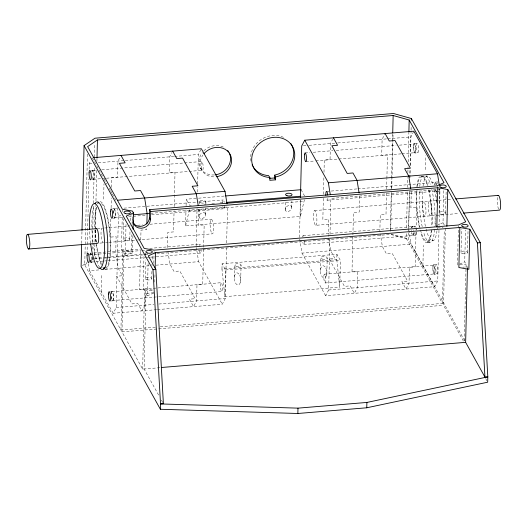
<?xml version="1.0" encoding="UTF-8"?>
<svg xmlns="http://www.w3.org/2000/svg" width="527" height="527" viewBox="0 0 527 527"><rect width="100%" height="100%" fill="white"/><g stroke="black" fill="none" stroke-linecap="round" stroke-linejoin="round"><path stroke-width="0.4" stroke-dasharray="2.63 1.98" d="M81.672 243.487L81.975 231.149M155.379 327.175L120.927 330.021L84.735 264.85L85.222 245.147M85.242 244.324L87.449 153.996M87.047 254.225L87.271 245.233M87.291 244.416L88.885 179.022M89.129 169.213L89.267 163.489L90.776 160.636M92.08 256.656L92.021 259.126L90.097 260.43M92.265 249.251L92.403 243.494M92.423 242.67L93.305 206.479M93.384 203.191L94.274 167M94.511 157.125L94.834 143.963M95.235 230.279L94.557 258.197L102.745 257.519M95.255 229.456L95.842 205.642M95.96 200.715L96.704 170.333M96.922 161.302L96.981 158.838M101.349 291.978L101.764 274.811M103.621 199.061L103.99 183.864M110.828 219.192L110.387 237.13L116.131 236.656L115.736 252.67L118.232 268.315L122.369 275.759L116.632 276.234L132 303.914L137.745 303.44L141.882 310.89L144.899 305.179L145.287 289.165L139.55 289.639L140.525 249.679M111.105 207.776L111.342 197.987M111.605 187.388L111.843 177.606L117.587 177.131L117.976 161.117L120.242 156.829M156.644 309.672L113.167 313.262L116.19 307.551L118.423 215.998L117.053 207.394M120.927 330.021L122.837 251.814L121.46 249.33L122.257 216.643M122.383 211.742L122.422 210.108M123.305 239.08L123.799 218.863M159.872 367.701L142.646 369.124L121.961 331.885L123.878 253.592L132.488 252.881L132.909 235.681M132.488 252.881L125.255 256.076L126.032 224.271M129.8 239.238L129.998 231.149M130.255 220.635L130.373 215.78M122.837 251.814L131.454 251.102L131.855 234.673M132.112 223.995L132.336 215.069M140.762 239.897L141.005 230.115L146.743 229.64L146.783 228.039M142.646 369.124L144.556 290.917L143.173 288.434L143.957 256.563M145.195 278.493L145.65 259.89M145.768 255.035L145.808 253.421M153.765 292.748L145.933 293.394L144.088 368.94L158.66 395.184M153.825 293.005L147.31 295.878L148.113 263.197M151.69 278.651L151.908 269.752M152.007 265.707L152.046 264.093M152.165 259.238L152.263 255.193M153.825 263.236L154.029 255.068M154.049 254.251L154.128 250.977M154.806 282.064L155.004 273.888M167.434 247.598L167.81 232.381L173.548 231.906L174.068 210.708M174.167 206.63L175.004 172.382L169.266 172.856L169.654 156.842L171.921 152.56M304.441 199.726L300.436 216.399L185.596 225.899L185.991 209.72M186.09 205.675L186.248 199.206L197.737 198.257M185.596 225.899L189.601 209.226M196.13 246.023L197.045 208.422M197.447 192.072L197.566 187.164M197.645 183.897L198.363 154.47L201.38 148.759M198.811 209.351L198.422 225.365L204.166 224.891L202.711 284.415L196.966 284.89L196.578 300.904L193.561 306.615L189.424 299.171L195.161 298.697L179.793 271.01L174.048 271.484L169.911 264.04L168.166 253.092M199.061 216.683L199.252 208.778M199.371 204.035L199.423 201.663M205.609 214.555L205.767 208.191M205.866 204.206L205.919 201.821M221.966 269.093L222.098 263.75L336.937 254.258L340.383 260.463L339.731 287.156L224.891 296.648L221.966 269.093L336.806 259.594L336.937 254.258M224.891 296.648L225.543 269.956L222.098 263.75M157.468 309.599L222.269 304.244L225.286 298.532L226.524 247.848M226.643 242.94L227.526 206.973L151.236 213.283M234.271 277.709L234.581 264.969M240.714 280.147L241.076 265.127M285.186 209.562L285.384 201.657M291.741 207.434L291.899 201.064M299.481 237.479L300.403 199.871M300.436 216.399L300.831 200.22M320.403 270.588L320.712 257.848M323.361 198.363L322.84 219.561L328.584 219.087L328.209 234.304M323.459 194.285L323.881 177.164M324 172.27L324.296 160.037L330.04 159.562L330.429 143.548L332.695 139.266M326.839 273.026L327.208 258.006M438.978 230.279L437.739 280.963L434.722 286.675L325.627 295.693L328.644 289.982L329.882 239.304M330.001 234.396L330.877 198.429L439.979 189.41L439.096 225.378M359.592 196.057L359.197 212.071L353.459 212.546L352.003 272.07L357.741 271.596L357.352 287.61L354.335 293.322L350.198 285.871L344.454 286.352L329.085 258.665L334.823 258.19L330.686 250.747L328.196 235.101M386.522 193.139L386.001 214.337L380.263 214.812L379.868 230.833L380.244 233.178M386.62 189.061L386.864 179.279M386.884 178.462L387.457 154.813L381.719 155.287L382.108 139.273L385.125 133.562M390.329 231.281L391.271 192.691M391.37 188.58L391.614 178.725M391.633 177.909L392.516 141.776M392.536 140.953L392.714 133.562M390.724 229.502L391.627 192.487M391.732 188.37L393.056 134.082M160.3 326.766L442.482 303.433L406.291 238.263L406.409 233.336M406.548 227.592L407.457 190.636M407.536 187.355L407.773 177.5M407.898 172.573L408.036 166.822M408.155 161.894L408.86 133.153M408.603 227.638L409.499 190.853M409.822 177.77L410.019 169.602M410.118 165.511L410.816 136.901L413.833 131.19M464.577 340.6L408.405 239.456L408.609 231.228M408.629 230.404L409.591 190.926M409.914 177.764L410.118 169.536M410.217 165.425L411.06 130.874M411.08 130.05L411.159 126.763M411.271 191.782L410.876 207.796L416.62 207.322L416.139 226.893M416.119 227.71L415.164 266.846L409.42 267.321L409.031 283.335L406.014 289.046L401.877 281.602L407.615 281.128L392.246 253.447L386.502 253.922L382.365 246.471L380.369 233.955M422.898 265.384L423.385 245.391M425.236 169.641L425.579 155.748M435.776 225.938L436.099 212.862M436.336 203.06L436.679 189.167M439.116 212.967L439.709 188.699M444.393 225.227L443.016 222.743L443.813 190.056M442.482 303.433L444.274 230.115M445.611 213.125L446.165 190.478M463.398 341.101L443.517 305.298L445.427 227.084M457.495 265.035L458.45 225.813M461.006 252.38L461.58 228.922M466.026 267.584L466.105 264.323L464.728 261.84L465.506 229.976M464.234 340.903L466.006 268.401M467.502 252.538L468.055 229.891M467.442 268.447L467.489 266.807L462.785 267.196M240.411 282.327L239.666 283.994L238.593 284.89A1.759 1.706 59.7 0 1 237.664 284.962L236.274 284.112L235.22 282.512A10.257 9.954 59.7 0 1 234.607 275.535L235.319 273.862L236.392 272.966A1.759 1.706 59.7 0 1 237.321 272.894L238.711 273.744L239.759 275.344M326.542 275.206L325.798 276.873L324.724 277.769A1.759 1.706 59.7 0 1 323.795 277.841L322.399 276.991L321.351 275.39A10.362 10.053 59.7 0 1 320.679 268.665L321.332 266.912L322.524 265.845A1.759 1.706 59.7 0 1 323.446 265.773L324.843 266.622L325.89 268.223M204.351 217.394L201.933 218.876A1.759 0.909 -12.6 0 1 201.004 218.955L199.226 217.691M286.451 206.722L288.862 205.24A1.759 0.909 -12.6 0 1 289.791 205.161L291.523 206.307M290.482 210.273L288.065 211.755A1.759 0.909 -12.6 0 1 287.136 211.834L285.351 210.569M82.396 265.648L86.889 262.604M84.735 264.85L86.698 263.52M89.972 261.306L92.594 259.528M436.501 225.615L443.016 222.743M459.663 264.08L464.728 261.84M89.267 163.489L92.548 163.218M98.292 162.744L124.537 160.57M125.36 160.504L173.758 156.506M174.575 156.433L198.363 154.47M303.361 145.788L308.282 145.38M309.105 145.314L336.99 143.008M337.814 142.936L387.029 138.864M387.852 138.799L410.816 136.901M91.243 170.313L92.673 170.195M414.229 143.607L417.101 143.37M92.785 170.504L96.066 170.234M101.81 169.76L201.887 161.486M305.034 152.962L309.955 152.553M313.236 152.283L332.926 150.656M336.206 150.386L396.087 145.432M399.367 145.162L414.13 143.943M93.319 179.305L105.624 178.291M106.447 178.225L202.421 170.287A4.427 0.975 85.3 0 0 202.888 163.996A4.427 0.975 85.3 0 0 201.149 163.377A4.427 0.975 85.3 0 0 202.421 170.287M305.983 161.717L315.001 160.972M315.825 160.9L337.972 159.068M338.789 159.002L401.133 153.851M401.956 153.779L415.078 152.698M91.994 179.733L93.431 179.615M414.98 153.028A4.723 1.041 85.3 0 0 415.322 145.939A4.723 1.041 85.3 0 0 413.517 145.992A4.723 1.041 85.3 0 0 414.98 153.028L417.852 152.79A4.723 1.041 85.3 0 0 418.188 145.702A4.723 1.041 85.3 0 0 416.383 145.755A4.723 1.041 85.3 0 0 417.852 152.79M421.113 176.677L426.85 176.202M198.554 198.185L224.805 196.018M112.613 208.797L114.043 208.679M435.598 182.092L437.753 181.914M114.115 208.975L117.396 208.705M123.957 208.158L197.783 202.058M198.6 201.986L223.211 199.95M326.621 191.426L356.97 188.916M357.793 188.844L435.717 182.401M191.341 205.273L189.7 205.411L186.248 199.206M204.463 204.193L206.103 204.054M211.847 203.58L215.128 203.31M220.049 202.902L222.506 202.697M118.423 215.998L120.887 215.793M130.729 214.976L132.369 214.845M189.568 210.747L304.408 201.255M327.135 200.214L436.231 191.196M114.734 217.803L122.936 217.124M128.68 216.65L145.907 215.22M151.644 214.746L223.83 208.778M113.364 218.218L114.8 218.099M436.349 191.512L439.222 191.268M314.593 210.596L451.58 199.265M97.376 228.599L102.297 228.191A7.385 1.627 85.3 0 0 101.118 235.806A7.385 1.627 85.3 0 0 103.575 242.776M104.761 227.987L130.189 225.885M137.573 225.273L142.494 224.871M149.879 224.258L211.399 219.173M99.873 243.118L103.154 242.848M105.617 242.644L108.075 242.44M108.898 242.374L136.783 240.068M137.606 240.002L212.249 233.83A7.385 1.627 85.3 0 0 213.066 223.422A7.385 1.627 85.3 0 0 210.161 222.249A7.385 1.627 85.3 0 0 212.249 233.83M315.772 225.312A7.385 1.627 85.3 0 0 316.299 214.232A7.385 1.627 85.3 0 0 313.479 214.318A7.385 1.627 85.3 0 0 315.772 225.312L459.32 213.442M412.206 226.353L415.078 226.116M93.918 252.973L140.676 249.106M149.701 248.362L199.74 244.218M303.144 235.668L412.239 226.65M89.491 254.844L141.17 250.569M141.987 250.503L145.268 250.226M437.594 227.736L443.075 227.282M103.569 257.453L106.026 257.248M106.843 257.183L142.883 254.205M143.706 254.133L146.163 253.928M94.478 258.922L104.326 258.105M105.143 258.039L107.607 257.835M108.424 257.769L148.621 254.442M156.822 253.764L390.606 234.436L408.405 239.456M91.421 262.064L103.727 261.049M104.544 260.977L107.007 260.773M107.831 260.707L146.381 257.519M147.204 257.453L149.661 257.248M150.485 257.183L155.406 256.774M156.223 256.708L200.517 253.046A4.427 0.975 85.3 0 0 201.162 249.581M303.829 244.502L412.924 235.483M89.972 262.479L91.408 262.36M411.692 232.46A4.723 1.041 85.3 0 0 412.937 235.773L415.829 235.536M427.45 241.188L433.194 240.714M88.404 263.645L89.524 270.687L100.189 269.804M105.11 269.396L149.404 265.733M155.966 265.193L198.62 261.662L222.269 304.244M299.731 239.041L301.978 253.118L411.08 244.1L434.722 286.675M427.094 242.776L429.96 242.539M225.543 269.956L340.383 260.463M110.591 291.543L112.02 291.424M433.576 264.837L436.448 264.6M112.047 291.721L221.142 282.696M324.553 274.159L433.655 265.134M144.556 290.917L153.166 290.199L143.173 288.434M459.84 264.844L466.105 264.323M112.752 300.548A4.427 0.975 85.3 0 0 113.068 293.901A4.427 0.975 85.3 0 0 111.375 293.954A4.427 0.975 85.3 0 0 112.752 300.548L157.869 296.82M158.693 296.754L221.854 291.53A4.427 0.975 85.3 0 0 222.17 284.876A4.427 0.975 85.3 0 0 220.477 284.929A4.427 0.975 85.3 0 0 221.854 291.53M325.152 282.979A4.427 0.975 85.3 0 0 325.567 276.543A4.427 0.975 85.3 0 0 323.841 276.174A4.427 0.975 85.3 0 0 325.152 282.979L434.255 273.954A4.427 0.975 85.3 0 0 434.663 267.525A4.427 0.975 85.3 0 0 432.944 267.156A4.427 0.975 85.3 0 0 434.255 273.954M111.342 300.963L112.778 300.845M434.327 274.257A4.723 1.041 85.3 0 0 434.67 267.163A4.723 1.041 85.3 0 0 432.865 267.215A4.723 1.041 85.3 0 0 434.327 274.257L437.199 274.02A4.723 1.041 85.3 0 0 437.535 266.925A4.723 1.041 85.3 0 0 435.73 266.978A4.723 1.041 85.3 0 0 437.199 274.02M116.19 307.551L153.924 304.435M158.844 304.026L225.286 298.532M328.644 289.982L437.739 280.963M121.961 331.885L443.517 305.298M121.46 249.33L131.454 251.102M391.034 233.962L406.291 238.263M485.69 378.617L486.882 380.771M301.088 189.707L304.54 195.912M301.978 253.118L325.627 295.693M200.682 168.337L201.716 170.201A16.245 14.242 -29 0 0 215.451 176.808M92.284 157.777L102.923 176.934M104.109 179.068L106.862 184.035M109.227 188.291L110.413 190.418M110.808 191.13L111.987 193.257M112.383 193.969L115.927 200.352M123.878 253.592L125.255 256.076M145.933 293.394L147.31 295.878M89.524 270.687L113.167 313.262M161.42 400.145L162.995 402.984M205.444 213.554L203.659 212.289A1.759 0.909 -12.6 0 0 202.737 212.361L200.319 213.843A10.257 5.303 -12.6 0 0 199.285 217.671M408.833 230.022L411.08 244.1M196.373 247.585L196.749 249.936M196.874 250.714L198.62 261.662M336.806 259.594L339.731 287.156M436.764 191.044A4.723 1.041 85.3 0 1 435.236 189.048M434.867 185.023A4.723 1.041 85.3 0 1 435.519 182.105A4.723 1.041 85.3 0 1 436.672 184.351M439.92 189.153A4.723 1.041 85.3 0 1 438.741 190.833M437.845 187.052A4.723 1.041 85.3 0 1 437.785 186.36M437.785 183.778A4.723 1.041 85.3 0 1 438.023 182.421M205.385 213.567A10.257 5.303 -12.6 0 1 204.318 217.394M92.008 171.94A4.723 1.041 85.3 0 1 93.589 171.776A4.723 1.041 85.3 0 1 93.925 178.89A4.723 1.041 85.3 0 1 92.238 176.736M101.434 265.16A33.965 7.483 85.3 0 1 96.033 243.303M95.835 241.676A33.965 7.483 85.3 0 1 94.893 230.101M94.788 226.854A33.965 7.483 85.3 0 1 96.408 207.124M100.163 201.67A33.965 7.483 85.3 0 1 110.268 235.977A33.965 7.483 85.3 0 1 105.288 269.369M99.728 267.479A33.965 7.483 85.3 0 1 93.167 243.54M92.963 241.913A33.965 7.483 85.3 0 1 91.961 228.705M91.922 227.091A33.965 7.483 85.3 0 1 94.32 204.963M291.464 206.32A10.165 5.257 -12.6 0 1 290.43 210.266M285.41 210.55A10.257 5.303 -12.6 0 1 286.477 206.729M201.716 170.201A16.245 14.242 -29 0 1 202.882 155.057M111.322 293.546A4.723 1.041 85.3 0 1 113.028 293.368A4.723 1.041 85.3 0 1 113.035 300.673A4.723 1.041 85.3 0 1 111.329 295.7M113.384 213.415A4.723 1.041 85.3 0 1 114.326 208.83A4.723 1.041 85.3 0 1 115.512 215.714A4.723 1.041 85.3 0 1 113.951 216.742M434.696 229.64A33.965 7.483 85.3 0 1 423.517 231.926M422.206 226.676A33.965 7.483 85.3 0 1 419.393 190.451M419.742 186.466A33.965 7.483 85.3 0 1 422.614 176.025M426.231 175.695A33.965 7.483 85.3 0 1 430.427 184.285M431.784 189.325A33.965 7.483 85.3 0 1 434.907 226.933M431.824 229.877A33.965 7.483 85.3 0 1 420.645 232.163M419.334 226.913A33.965 7.483 85.3 0 1 416.521 190.688M416.87 186.703A33.965 7.483 85.3 0 1 419.426 176.736M423.359 175.932A33.965 7.483 85.3 0 1 427.911 185.702M428.912 189.562A33.965 7.483 85.3 0 1 432.114 225.754M416.554 231.946A4.723 1.041 85.3 0 1 415.882 235.529A4.723 1.041 85.3 0 1 414.597 232.44M414.499 227.203A4.723 1.041 85.3 0 1 415.875 227.315M416.31 229.212A4.723 1.041 85.3 0 1 416.402 229.877M413.688 232.624A4.723 1.041 85.3 0 1 412.937 235.773M411.508 230.635A4.723 1.041 85.3 0 1 411.482 229.95M411.561 227.921A4.723 1.041 85.3 0 1 413.102 227.881M413.504 229.891A4.723 1.041 85.3 0 1 413.583 230.576M132.448 220.991A8.86 7.767 -29 0 1 132.237 219.067M214.417 174.951A16.245 14.242 -29 0 1 200.51 168.034A16.245 14.242 -29 0 1 202.302 152.573M203.863 150.808A16.245 14.242 -29 0 1 225.069 148.094M250.984 161.17A22.147 19.42 -29 0 1 260.193 140.175A22.147 19.42 -29 0 1 283.684 137.435M239.706 275.364A10.257 9.954 59.7 0 1 240.378 282.32M325.838 268.243A10.257 9.954 59.7 0 1 326.509 275.199M92.008 256.932A4.723 1.041 85.3 0 1 91.691 262.15A4.723 1.041 85.3 0 1 90.249 259.692M89.972 254.87A4.723 1.041 85.3 0 1 90.921 253.079M91.243 253.599A4.723 1.041 85.3 0 1 91.546 254.469M498.621 209.16A7.385 1.627 85.3 0 1 497.6 196.413M431.33 230.516A32.49 7.154 85.3 0 1 421.613 233.724A32.49 7.154 85.3 0 1 417.068 188.87M417.331 186.571A32.49 7.154 85.3 0 1 427.397 185.511M428.695 190.333A32.49 7.154 85.3 0 1 431.725 225.899M436.699 190.807A4.427 0.975 85.3 0 1 435.447 189.621M434.94 185.267A4.427 0.975 85.3 0 1 435.592 182.388A4.427 0.975 85.3 0 1 436.718 184.951M413.603 233.29A4.427 0.975 85.3 0 1 411.903 233.257M411.646 227.934A4.427 0.975 85.3 0 1 413.036 227.954M436.969 230.819A32.49 7.154 85.3 0 1 425.605 227.058M425.447 226.366A32.49 7.154 85.3 0 1 422.621 190.688M423.069 186.097A32.49 7.154 85.3 0 1 433.135 185.036M434.432 189.858A32.49 7.154 85.3 0 1 436.613 202.552M437.305 227.776A32.49 7.154 85.3 0 1 437.16 229.245M327.88 198.369A4.427 0.975 85.3 0 1 326.345 198.639M304.52 241.247A4.427 0.975 85.3 0 1 303.954 244.469A4.427 0.975 85.3 0 1 302.808 242.282M302.551 236.952A4.427 0.975 85.3 0 1 303.677 236.267M113.43 213.224A4.427 0.975 85.3 0 1 114.379 209.166A4.427 0.975 85.3 0 1 115.439 215.734A4.427 0.975 85.3 0 1 113.944 216.393M224.561 205.668A4.427 0.975 85.3 0 1 223.962 208.764A4.427 0.975 85.3 0 1 222.816 206.432M222.486 203.066A4.427 0.975 85.3 0 1 223.086 199.97A4.427 0.975 85.3 0 1 224.225 202.302M91.994 257.453A4.427 0.975 85.3 0 1 91.546 261.998A4.427 0.975 85.3 0 1 90.203 258.988M90.005 255.621A4.427 0.975 85.3 0 1 90.901 253.342M91.171 253.731A4.427 0.975 85.3 0 1 91.434 254.396M200.517 253.046A4.427 0.975 85.3 0 1 199.298 249.969M199.173 245.654A4.427 0.975 85.3 0 1 200.53 245.371M96.513 242.005A7.385 1.627 85.3 0 1 95.776 229.311M101.355 263.586A32.49 7.154 85.3 0 1 96.322 242.94M96.224 242.183A32.49 7.154 85.3 0 1 96.928 207.5M101.461 203.626A32.49 7.154 85.3 0 1 110.005 236.9A32.49 7.154 85.3 0 1 105.894 267.775M92.153 171.538A4.427 0.975 85.3 0 1 93.648 172.355A4.427 0.975 85.3 0 1 93.846 178.719A4.427 0.975 85.3 0 1 92.317 176.795M90.578 243.415A32.49 7.154 85.3 0 1 89.478 230.404M200.886 202.862A3.248 1.39 1.4 0 0 205.919 201.887A3.248 1.39 1.4 0 0 201.215 200.471A3.248 1.39 1.4 0 0 200.886 202.862M462.462 253.579A3.248 1.39 1.4 0 0 467.495 252.604A3.248 1.39 1.4 0 0 462.798 251.188A3.248 1.39 1.4 0 0 462.462 253.579M236.043 266.175A3.248 1.39 1.4 0 0 241.076 265.193A3.248 1.39 1.4 0 0 236.373 263.777A3.248 1.39 1.4 0 0 236.043 266.175M322.175 259.047A3.248 1.39 1.4 0 0 327.201 258.072A3.248 1.39 1.4 0 0 322.504 256.656A3.248 1.39 1.4 0 0 322.175 259.047M146.658 279.699A3.248 1.39 1.4 0 0 151.684 278.717A3.248 1.39 1.4 0 0 146.987 277.301A3.248 1.39 1.4 0 0 146.658 279.699M124.767 240.286A3.248 1.39 1.4 0 0 129.794 239.304A3.248 1.39 1.4 0 0 125.097 237.888A3.248 1.39 1.4 0 0 124.767 240.286M440.579 214.173A3.248 1.39 1.4 0 0 445.605 213.191A3.248 1.39 1.4 0 0 440.908 211.775A3.248 1.39 1.4 0 0 440.579 214.173M428.319 204.819A7.385 1.627 85.3 0 0 430.612 215.813A7.385 1.627 85.3 0 0 431.139 204.733A7.385 1.627 85.3 0 0 428.319 204.819M413.616 145.63A4.427 0.975 85.3 0 0 414.821 152.698A4.427 0.975 85.3 0 0 415.375 146.625A4.427 0.975 85.3 0 0 413.616 145.63M422.575 205.293A7.385 1.627 85.3 0 0 424.867 216.294A7.385 1.627 85.3 0 0 425.394 205.207A7.385 1.627 85.3 0 0 422.575 205.293"/><path stroke-width="0.79" d="M81.652 244.311L81.112 266.517L160.386 409.268L297.854 413.484L366.759 407.786L487.679 382.207L487.811 376.864L480.295 242.67L411.363 118.535L393.557 113.516L94.979 138.206L84.07 145.604L81.995 230.325M97.001 158.014L97.442 139.951L393.155 115.499L409.183 120.018L443.991 182.704L436.758 185.899L149.655 209.641L149.464 217.644L150.432 220.293A8.86 7.767 -29 0 1 141.262 228.25A8.86 7.767 -29 0 1 133.272 220.932M133.067 229.126L133.463 212.921L132.429 211.063L122.442 209.291L87.627 146.605L97.442 139.951M146.881 224.034L147.138 213.619L144.642 197.981L140.505 190.53L134.76 191.005L119.385 163.324L125.13 162.85L120.993 155.406M150.498 219.509L150.689 211.498L149.655 209.641M155.142 268.171L155.524 252.644L459.854 227.48L469.84 229.252L477.422 242.907L484.939 377.101L487.811 376.864L366.891 402.444L297.986 408.142L160.518 403.932L153.001 269.732L84.07 145.604M160.386 409.268L160.518 403.932L163.39 403.695L155.873 269.495L148.291 255.839L155.524 252.644M252.973 166.525A22.147 19.42 -29 0 0 268.553 175.583L269.87 177.454L269.804 180.306L275.549 179.832L275.614 176.98L274.87 175.063A22.147 19.42 -29 0 0 291.872 145.353M275.549 179.832L274.514 177.968L274.58 175.116M300.462 197.421L301.721 145.92L304.738 140.208L413.833 131.19L437.482 173.765L439.353 185.497M297.854 413.484L297.986 408.142M366.759 407.786L366.891 402.444M392.734 132.745L393.155 115.499M408.88 132.336L409.183 120.018M411.323 120.182L411.363 118.535M436.83 226.979L437.792 187.757L150.689 211.498M446.883 226.3L447.785 189.529L437.792 187.757M459.854 227.48L458.872 267.518L468.865 269.29L469.84 229.252M484.939 377.101L465.637 342.346L467.442 268.447M133.463 212.921L126.23 216.116L144.154 248.395L154.147 250.16L458.47 224.996L465.703 221.801L447.785 189.529M275.614 176.98L275.904 176.92A22.147 19.42 -29 0 0 291.589 145.037A22.147 19.42 -29 0 0 255.397 148.028A22.147 19.42 -29 0 0 269.587 177.447L269.87 177.454M93.925 157.639L201.38 148.759L225.029 191.334L227.025 203.85M269.587 178.376L274.514 177.968M117.567 200.22L225.029 191.334M304.738 140.208L328.38 182.79L437.482 173.765M225.622 195.945L301.088 189.707M226.61 202.361L300.436 196.255M133.193 214.779L149.596 213.422M455.684 198.929L498.338 195.398M27.654 234.363L96.56 228.665M28.511 249.021A7.385 1.627 85.3 0 0 29.321 238.612A7.385 1.627 85.3 0 0 26.416 237.446A7.385 1.627 85.3 0 0 28.511 249.021L97.409 243.322A7.385 1.627 85.3 0 0 98.595 235.707A7.385 1.627 85.3 0 0 96.138 228.744M463.424 213.106L499.517 210.121A7.385 1.627 85.3 0 0 500.459 201.749A7.385 1.627 85.3 0 0 497.936 195.662M153.001 269.732L155.873 269.495M477.422 242.907L480.295 242.67M161.315 367.51L465.637 342.346M385.125 133.562L389.262 141.012L395.006 140.538L410.375 168.218L404.637 168.693L408.774 176.137L410.77 188.653M333.446 137.837L337.583 145.281L331.845 145.762L347.214 173.442L352.958 172.968L357.095 180.412L359.091 192.928M172.672 151.13L176.808 158.581L182.553 158.1L197.921 185.787L192.184 186.262L196.314 193.705L198.192 205.438M328.38 182.79L330.258 194.516M94.906 203.732A33.965 7.483 85.3 0 1 107.33 235.385A33.965 7.483 85.3 0 1 100.117 268.019M104.155 268.935A33.965 7.483 85.3 0 1 102.989 267.782M97.778 203.494A33.965 7.483 85.3 0 1 98.747 202.23M149.464 217.644A8.86 7.767 -29 0 1 142.547 226.017A8.86 7.767 -29 0 1 132.982 222.427M203.83 153.825A16.245 14.242 -29 0 1 230.075 154.365A16.245 14.242 -29 0 1 216.228 176.729M252.519 165.689A22.147 19.42 -29 0 1 252.117 164.826M290.917 143.7A22.147 19.42 -29 0 1 291.418 144.51M229.205 152.81A16.245 14.242 -29 0 1 215.194 174.865M227.671 150.472A16.245 14.242 -29 0 1 228.501 151.598M325.87 195.412A4.427 0.975 85.3 0 1 326.49 191.406A4.427 0.975 85.3 0 1 327.781 195.076M105.281 267.9A32.49 7.154 85.3 0 1 103.997 267.413M89.445 229.581A32.49 7.154 85.3 0 1 98.727 208.758A32.49 7.154 85.3 0 1 103.259 262.215A32.49 7.154 85.3 0 1 90.684 244.166M125.419 213.593A3.248 1.39 1.4 0 0 130.446 212.612A3.248 1.39 1.4 0 0 125.749 211.195A3.248 1.39 1.4 0 0 125.419 213.593M147.31 253.006A3.248 1.39 1.4 0 0 152.336 252.025A3.248 1.39 1.4 0 0 147.639 250.608A3.248 1.39 1.4 0 0 147.31 253.006M463.114 226.887A3.248 1.39 1.4 0 0 468.147 225.912A3.248 1.39 1.4 0 0 463.45 224.495A3.248 1.39 1.4 0 0 463.114 226.887M441.231 187.48A3.248 1.39 1.4 0 0 446.257 186.499A3.248 1.39 1.4 0 0 441.56 185.082A3.248 1.39 1.4 0 0 441.231 187.48M89.089 172.816A4.723 1.041 85.3 0 0 90.558 179.852A4.723 1.041 85.3 0 0 90.894 172.764A4.723 1.041 85.3 0 0 89.089 172.816M287.017 195.741A3.248 1.39 1.4 0 0 292.044 194.766A3.248 1.39 1.4 0 0 287.347 193.35A3.248 1.39 1.4 0 0 287.017 195.741M108.437 294.046A4.723 1.041 85.3 0 0 109.906 301.082A4.723 1.041 85.3 0 0 110.242 293.987A4.723 1.041 85.3 0 0 108.437 294.046M110.459 211.294A4.723 1.041 85.3 0 0 111.928 218.336A4.723 1.041 85.3 0 0 112.264 211.241A4.723 1.041 85.3 0 0 110.459 211.294M87.067 255.562A4.723 1.041 85.3 0 0 88.536 262.598A4.723 1.041 85.3 0 0 88.872 255.509A4.723 1.041 85.3 0 0 87.067 255.562M304.52 154.655A4.427 0.975 85.3 0 0 305.726 161.717A4.427 0.975 85.3 0 0 306.279 155.649A4.427 0.975 85.3 0 0 304.52 154.655"/></g></svg>
